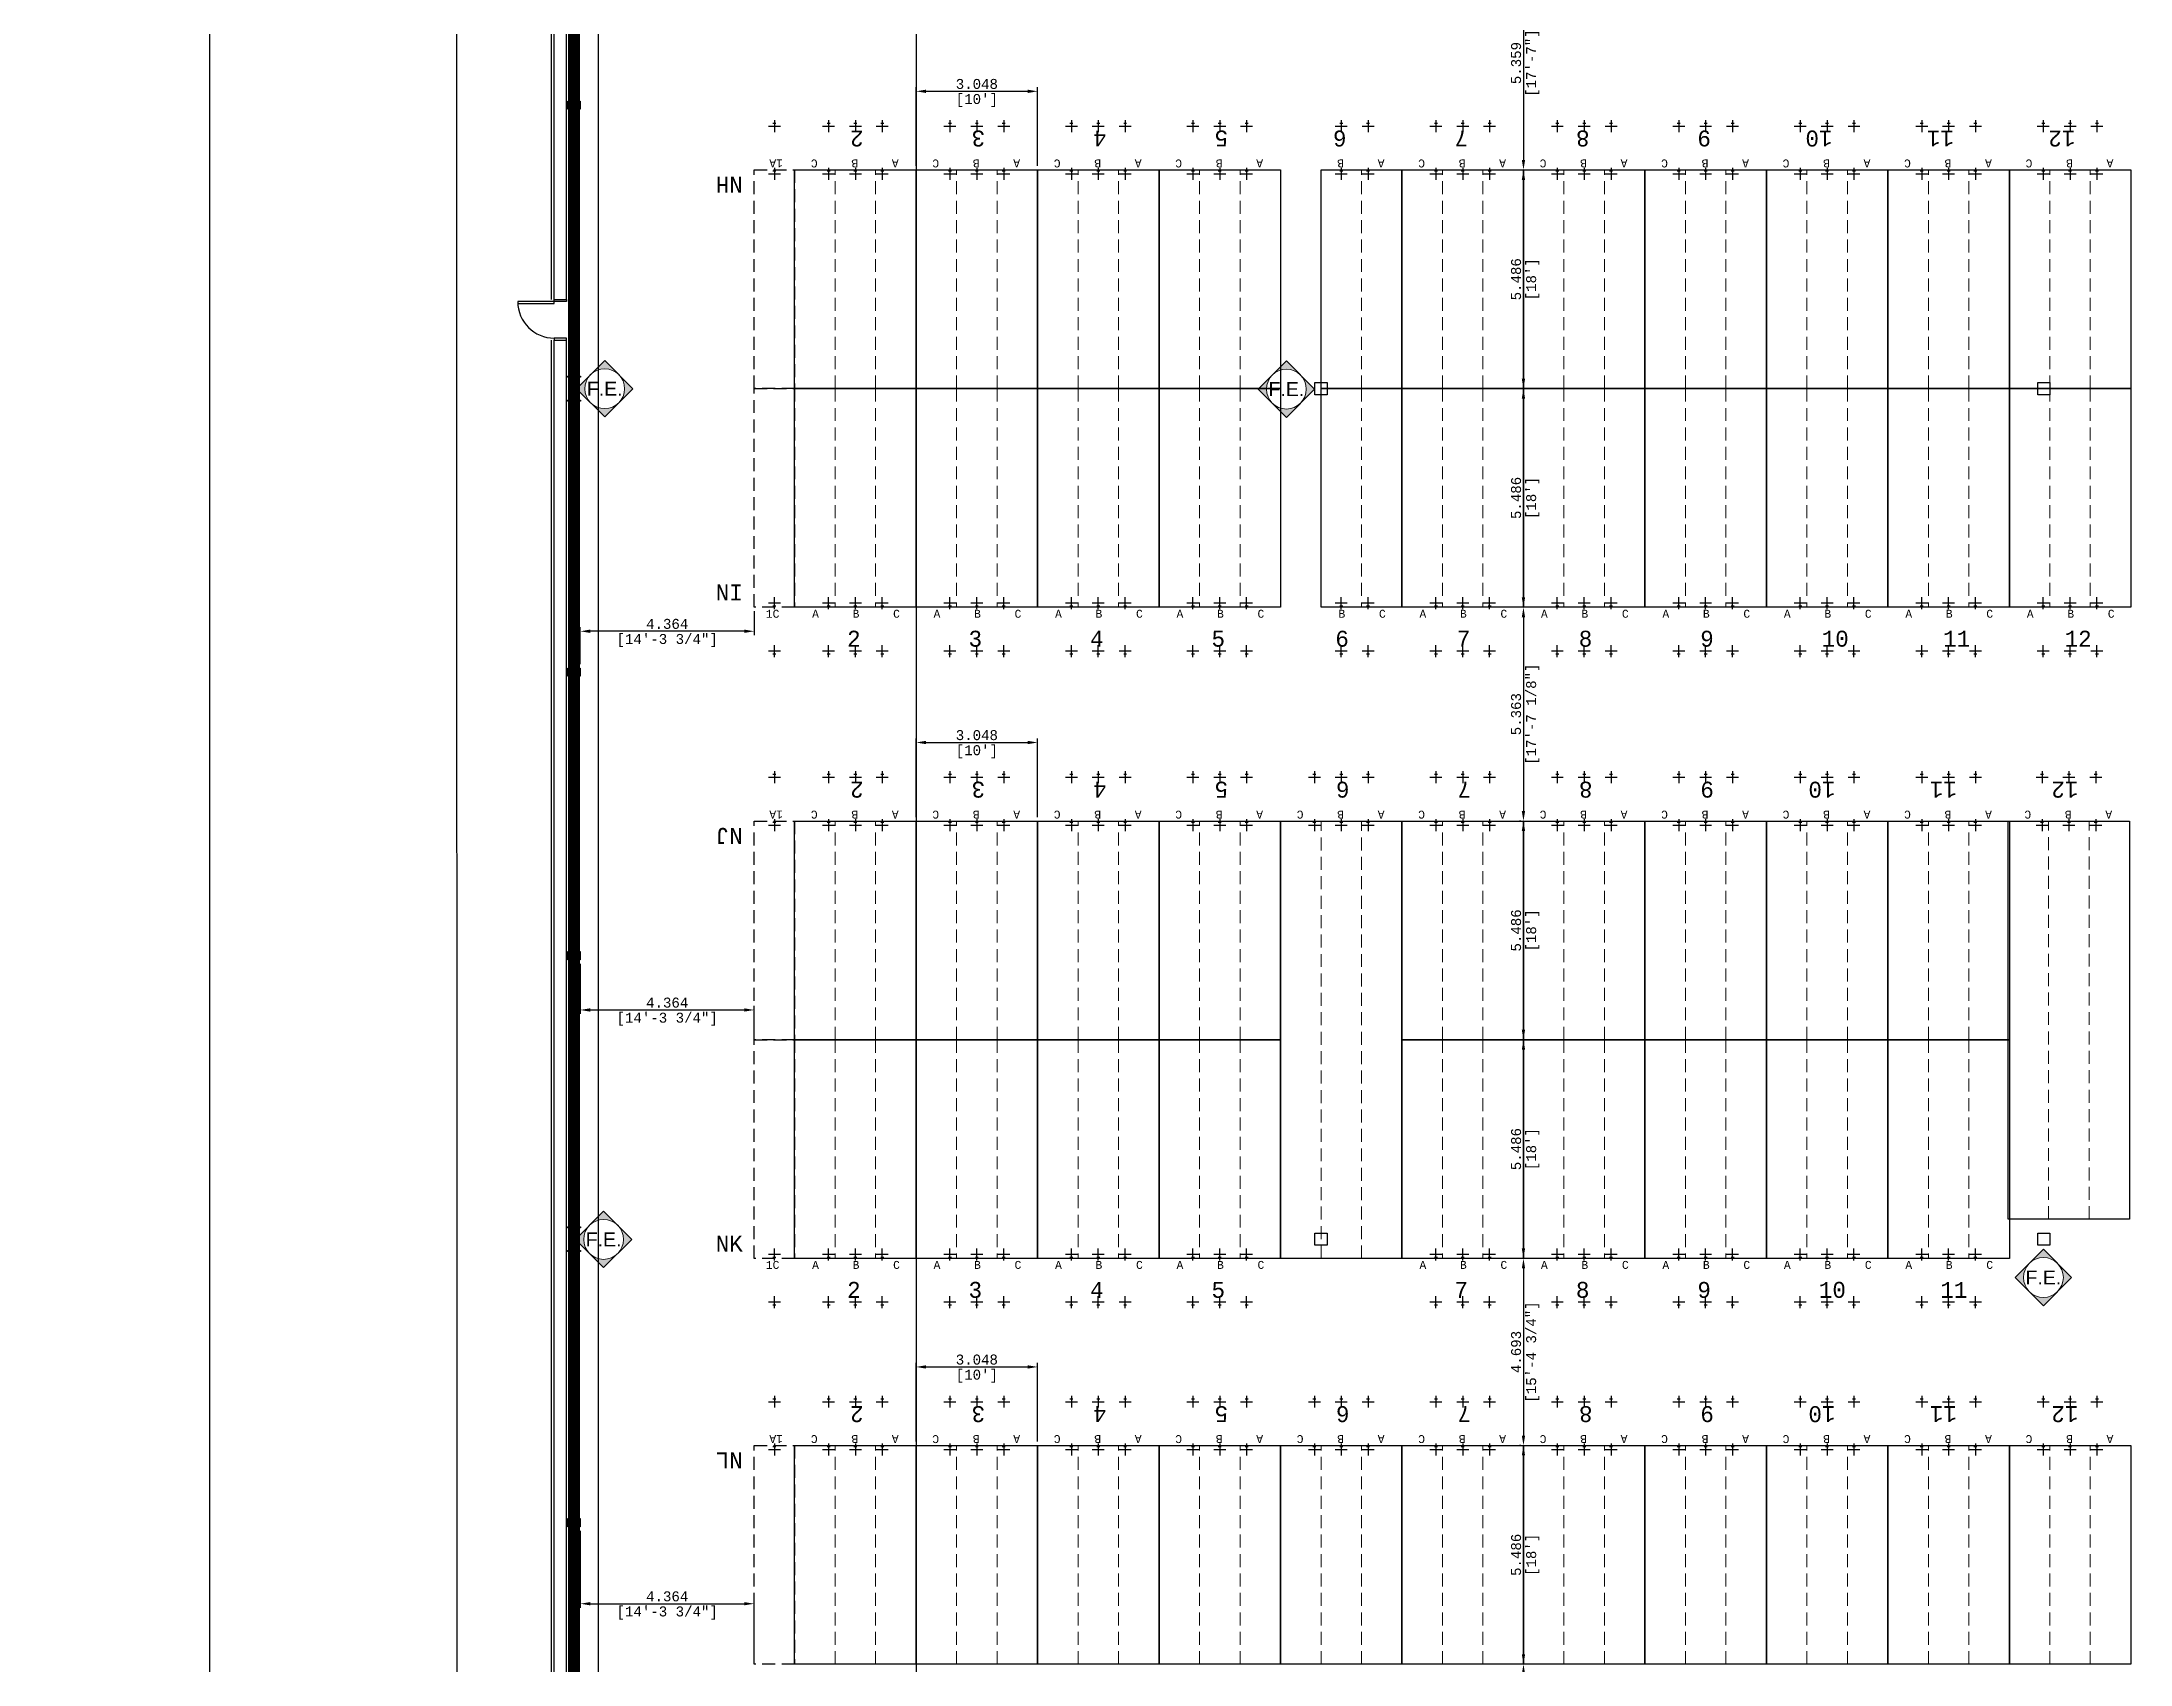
# Model space of a CAD drawing. Header units: inches. Extents: x -233729 to 737493, y -275239 to 196021.
# Drawn here: x 350519 to 402923, y 29705 to 70407 of the extents above; entities that cross this region are included whole.
import ezdxf
from ezdxf.enums import TextEntityAlignment as Align

# ---------------------------------------------------------------- set-up
doc = ezdxf.new("R2010")
doc.units = ezdxf.units.IN
doc.header["$MEASUREMENT"] = 0
doc.linetypes.add('DASHED', pattern=[0.75, 0.5, -0.25])
for name, color, linetype in [('_FL_AREAS', 92, 'Continuous'), ('_FL_NEW WH_WALLS', 1, 'Continuous'), ('Bin location transponder', 250, 'Continuous'), ('PR-CONCRETE', 224, 'Continuous'), ('WF exist equipment', 6, 'Continuous'), ('WF_numbers', 6, 'Continuous')]:
    doc.layers.add(name, color=color, linetype=linetype)
for name, color, linetype, lineweight in [('PR-BLDG', 18, 'Continuous', 30), ('PR-CTR', 93, 'Continuous', 25), ('WF buffer', 1, 'DASHED', 30), ('WF dimensions', 3, 'Continuous', 30), ('WF transponder', 3, 'Continuous', 30), ('WF_bay', 5, 'Continuous', 30), ('WF_sketch_stock_areas', 30, 'Continuous', 30)]:
    doc.layers.add(name, color=color, linetype=linetype, lineweight=lineweight)
doc.styles.add('ARIAL', font='arial.ttf')
doc.styles.add('WF_txt', font='consola.ttf')
doc.dimstyles.new('DIM_50', dxfattribs={"dimscale": 50, "dimtxt": 5, "dimasz": 5, "dimexe": 2, "dimexo": 2, "dimgap": 1.1, "dimtad": 1, "dimtoh": 1, "dimdec": 3, "dimlfac": 0.001, "dimdsep": 46, "dimtxsty": 'WF_txt', "dimcen": 3, "dimclrd": 256, "dimclre": 256, "dimclrt": 7, "dimadec": 1, "dimazin": 0, "dimtfac": 1, "dimtdec": 3, "dimtmove": 0, "dimatfit": 3, "dimfxl": 10, "dimtolj": 1, "dimtzin": 0, "dimlwd": -1, "dimlwe": -1, "dimarcsym": 0})

# ---------------------------------------------------------------- blocks, each defined once
blk = doc.blocks.new('A$Cd2fab3cb')
at = {"layer": 'PR-BLDG', "const_width": 1}
blk.add_lwpolyline([(-568.84, -884.21), (-414.59, 67.22), (0, 0), (-154.28, -951.57), (-568.87, -884.36)], dxfattribs=at)
at = {"layer": 'PR-CONCRETE'}
blk.add_lwpolyline([(183.1, -620.22), (300.88, 106.22), (-375.29, 215.84, 0.414214), (-426.92, 178.63), (-589.53, -824.37, -0.225878), (-596.57, -834.55, 1.082972), (-534.25, -925.43, -0.21352), (-522.41, -922.28), (-198.23, -974.84, -0.413147), (-160.99, -1026.3), (-166.15, -1058.87)], format="xyb", dxfattribs=at)
at = {"layer": 'PR-CTR', "elevation": 533}
blk.add_lwpolyline([(-165.21, -999.09, 0.340075), (-199.27, -954.03), (-405.18, -920.65, 0.012472), (-405.92, -920.55), (-574.3, -891.93, -0.422904), (-578.65, -885.74), (-432.19, 65.46, -0.414074), (-414.99, 77.87), (-204.68, 48.23), (-136.04, 36.99), (0.05, 9.66), (2.47, 5.66), (3.46, -0.56)], format="xyb", dxfattribs=at)
blk = doc.blocks.new('A$C61e42c62')
at = {"layer": '_FL_NEW WH_WALLS'}
for p, q in [((-2554.2, 5367.9), (-2554.2, 7719.9)), ((-2551.5, 5367.9), (-2551.5, 7719.9)), ((-2539.5, 5367.9), (-2539.5, 7719.9)), ((-2554.2, 3295.9), (-2554.2, 5327.9)), ((-2551.5, 3295.9), (-2551.5, 5327.9)), ((-2539.5, 3295.9), (-2539.5, 5327.9))]:
    blk.add_line(p, q, dxfattribs=at)
for points in [[(-2538, 5559.9), (-2538, 5564), (-2537.4, 5564), (-2537.4, 5560.9, 0.414214), (-2536.6, 5560.1), (-2527.2, 5560.1, 0.414214), (-2526.4, 5560.9), (-2526.4, 5564), (-2525.8, 5564), (-2525.8, 5555.9), (-2526.4, 5555.9), (-2526.4, 5559, 0.414214), (-2527.2, 5559.8), (-2536.6, 5559.8, 0.414214), (-2537.4, 5559), (-2537.4, 5555.9), (-2538, 5555.9), (-2538, 5559.9)], [(-2532, 5292.2), (-2525.6, 5292.2), (-2525.6, 5291.2), (-2530.9, 5291.2, 0.414214), (-2531.7, 5290.4), (-2531.7, 5269.5, 0.414214), (-2530.9, 5268.7), (-2525.6, 5268.7), (-2525.6, 5267.7), (-2538.4, 5267.7), (-2538.4, 5268.7), (-2533.1, 5268.7, 0.414214), (-2532.3, 5269.5), (-2532.3, 5290.4, 0.414214), (-2533.1, 5291.2), (-2538.4, 5291.2), (-2538.4, 5292.2), (-2532, 5292.2)], [(-2538, 4999.9), (-2538, 5004), (-2537.4, 5004), (-2537.4, 5000.9, 0.414214), (-2536.6, 5000.1), (-2527.2, 5000.1, 0.414214), (-2526.4, 5000.9), (-2526.4, 5004), (-2525.8, 5004), (-2525.8, 4995.9), (-2526.4, 4995.9), (-2526.4, 4999, 0.414214), (-2527.2, 4999.8), (-2536.6, 4999.8, 0.414214), (-2537.4, 4999), (-2537.4, 4995.9), (-2538, 4995.9), (-2538, 4999.9)], [(-2538, 4719.9), (-2538, 4724), (-2537.4, 4724), (-2537.4, 4720.9, 0.414214), (-2536.6, 4720.1), (-2527.2, 4720.1, 0.414214), (-2526.4, 4720.9), (-2526.4, 4724), (-2525.8, 4724), (-2525.8, 4715.9), (-2526.4, 4715.9), (-2526.4, 4719, 0.414214), (-2527.2, 4719.8), (-2536.6, 4719.8, 0.414214), (-2537.4, 4719), (-2537.4, 4715.9), (-2538, 4715.9), (-2538, 4719.9)], [(-2532, 4452.2), (-2525.6, 4452.2), (-2525.6, 4451.2), (-2530.9, 4451.2, 0.414214), (-2531.7, 4450.4), (-2531.7, 4429.5, 0.414214), (-2530.9, 4428.7), (-2525.6, 4428.7), (-2525.6, 4427.7), (-2538.4, 4427.7), (-2538.4, 4428.7), (-2533.1, 4428.7, 0.414214), (-2532.3, 4429.5), (-2532.3, 4450.4, 0.414214), (-2533.1, 4451.2), (-2538.4, 4451.2), (-2538.4, 4452.2), (-2532, 4452.2)], [(-2538, 4159.9), (-2538, 4164), (-2537.4, 4164), (-2537.4, 4160.9, 0.414214), (-2536.6, 4160.1), (-2527.2, 4160.1, 0.414214), (-2526.4, 4160.9), (-2526.4, 4164), (-2525.8, 4164), (-2525.8, 4155.9), (-2526.4, 4155.9), (-2526.4, 4159, 0.414214), (-2527.2, 4159.8), (-2536.6, 4159.8, 0.414214), (-2537.4, 4159), (-2537.4, 4155.9), (-2538, 4155.9), (-2538, 4159.9)]]:
    blk.add_lwpolyline(points, format="xyb", dxfattribs=at)
for points in [[(-2551.5, 5365.9), (-2587.5, 5365.9), (-2587.5, 5364.2), (-2551.5, 5364.2)], [(-2551.5, 5367.9), (-2539.5, 5367.9), (-2539.5, 5365.9), (-2551.5, 5365.9)], [(-2539.5, 5329.9), (-2551.5, 5329.9), (-2551.5, 5327.9), (-2539.5, 5327.9)], [(-1788, 5273.9), (-1800, 5273.9), (-1800, 5285.9), (-1788, 5285.9)], [(-1074, 5273.9), (-1086, 5273.9), (-1086, 5285.9), (-1074, 5285.9)], [(-1788, 4433.9), (-1800, 4433.9), (-1800, 4445.9), (-1788, 4445.9)], [(-1074, 4433.9), (-1086, 4433.9), (-1086, 4445.9), (-1074, 4445.9)]]:
    blk.add_lwpolyline(points, close=True, dxfattribs=at)
blk.add_arc((-2551.5, 5365.9), 36, 180, 270, dxfattribs=at)
blk = doc.blocks.new('Bin location transponder')
at = {"layer": 'Bin location transponder', "color": 3, "lineweight": 30}
for p, q in [((-600, 0), (600, 0)), ((-150, 300), (150, 300)), ((0, 600), (0, -600))]:
    blk.add_line(p, q, dxfattribs=at)
blk = doc.blocks.new('WF 10x18ft bay')
at = {"layer": 'WF_bay', "linetype": 'DASHED', "lineweight": 5, "ltscale": 650}
for p, q in [((1016, 5486), (1016, 0)), ((2032, 5486), (2032, 0))]:
    blk.add_line(p, q, dxfattribs=at)
at = {"layer": 'WF_bay'}
blk.add_lwpolyline([(0, 5486), (3048, 5486), (3048, 0), (0, 0)], close=True, dxfattribs=at)
at = {"layer": 'WF transponder', "xscale": 0.25, "yscale": 0.25, "zscale": 0.25, "rotation": 180.0000000062352}
for p in [(850, 100), (1524, 100), (2198, 100), (850, -1100), (1524, -1100), (2198, -1100)]:
    blk.add_blockref('Bin location transponder', p, dxfattribs=at)
at = {"layer": 'WF_numbers', "linetype": 'DASHED', "char_height": 200, "attachment_point": 1, "rotation": 0, "style": 'WF_txt'}
for s, insert in [('A', (439, -62, -723)), ('B', (1455, -62, -723)), ('C', (2471, -62, -723))]:
    blk.add_mtext_dynamic_manual_height_columns(s, width=423.53, gutter_width=2118, heights=[0], dxfattribs=dict(at, insert=insert))
blk = doc.blocks.new('WF 10x36ft bay')
at = {"layer": 'WF_bay', "linetype": 'DASHED', "lineweight": 5, "ltscale": 650}
for p, q in [((1016, 10973), (1016, 0)), ((2032, 10973), (2032, 0))]:
    blk.add_line(p, q, dxfattribs=at)
at = {"layer": 'WF_bay'}
blk.add_lwpolyline([(0, 10973), (3048, 10973), (3048, 0), (0, 0)], close=True, dxfattribs=at)
at = {"layer": 'WF transponder', "xscale": 0.25, "yscale": 0.25, "zscale": 0.25, "rotation": 180.0000000062352}
for p in [(850, 100), (1524, 100), (2198, 100), (850, -1100), (1524, -1100), (2198, -1100)]:
    blk.add_blockref('Bin location transponder', p, dxfattribs=at)
at = {"layer": 'WF_numbers', "linetype": 'DASHED', "char_height": 200, "attachment_point": 1, "rotation": 0, "style": 'WF_txt'}
for s, insert in [('A', (439, -62, -723)), ('B', (1455, -62, -723)), ('C', (2471, -62, -723))]:
    blk.add_mtext_dynamic_manual_height_columns(s, width=423.53, gutter_width=2118, heights=[0], dxfattribs=dict(at, insert=insert))
blk = doc.blocks.new('WF 40x216in buffer')
at = {"layer": 'WF buffer', "ltscale": 650}
blk.add_lwpolyline([(0, 5486), (1016, 5486), (1016, 0), (0, 0)], close=True, dxfattribs=at)
at = {"layer": 'WF transponder', "xscale": 0.25, "yscale": 0.25, "zscale": 0.25, "rotation": 180.0000000062352}
for p in [(508, 100), (508, -1100)]:
    blk.add_blockref('Bin location transponder', p, dxfattribs=at)
blk = doc.blocks.new('*D464')
at = {"layer": 'WF dimensions', "transparency": 16777216}
for p, q in [((387598, 72552), (387598, 72552)), ((387698, 72302), (387698, 67443)), ((387798, 67193), (387798, 67193))]:
    blk.add_line(p, q, dxfattribs=at)
for points in [[(387656, 72302), (387739, 72302), (387698, 72552)], [(387656, 67443), (387739, 67443), (387698, 67193)]]:
    blk.add_solid(points, dxfattribs=at)
at = {"layer": 'WF dimensions', "color": 7, "transparency": 16777216, "char_height": 250, "attachment_point": 5, "rotation": 90, "style": 'WF_txt'}
for s, insert in [('\\A1;5.359', (387514, 69872)), ('\\A1;[17\'-7"]', (387930, 69872))]:
    blk.add_mtext(s, dxfattribs=dict(at, insert=insert))
blk = doc.blocks.new('*D465')
at = {"layer": 'WF dimensions', "transparency": 16777216}
for p, q in [((387798, 67193), (387798, 67193)), ((387698, 66943), (387698, 61956)), ((387631, 61706), (387598, 61706))]:
    blk.add_line(p, q, dxfattribs=at)
for points in [[(387656, 66943), (387739, 66943), (387698, 67193)], [(387656, 61956), (387739, 61956), (387698, 61706)]]:
    blk.add_solid(points, dxfattribs=at)
at = {"layer": 'WF dimensions', "color": 7, "transparency": 16777216, "char_height": 250, "attachment_point": 5, "rotation": 90, "style": 'WF_txt'}
for s, insert in [('\\A1;5.486', (387514, 64449)), ("\\A1;[18']", (387930, 64449))]:
    blk.add_mtext(s, dxfattribs=dict(at, insert=insert))
blk = doc.blocks.new('*D466')
at = {"layer": 'WF dimensions', "transparency": 16777216}
for p, q in [((387631, 61706), (387598, 61706)), ((387698, 61456), (387698, 56470)), ((387598, 56220), (387598, 56220))]:
    blk.add_line(p, q, dxfattribs=at)
for points in [[(387656, 61456), (387739, 61456), (387698, 61706)], [(387656, 56470), (387739, 56470), (387698, 56220)]]:
    blk.add_solid(points, dxfattribs=at)
at = {"layer": 'WF dimensions', "color": 7, "transparency": 16777216, "char_height": 250, "attachment_point": 5, "rotation": 90, "style": 'WF_txt'}
for s, insert in [('\\A1;5.486', (387514, 58963)), ("\\A1;[18']", (387930, 58963))]:
    blk.add_mtext(s, dxfattribs=dict(at, insert=insert))
blk = doc.blocks.new('*D467')
at = {"layer": 'WF dimensions', "transparency": 16777216}
for p, q in [((387598, 56220), (387598, 56220)), ((387698, 55970), (387698, 51107)), ((387631, 50857), (387598, 50857))]:
    blk.add_line(p, q, dxfattribs=at)
for points in [[(387656, 55970), (387739, 55970), (387698, 56220)], [(387656, 51107), (387739, 51107), (387698, 50857)]]:
    blk.add_solid(points, dxfattribs=at)
at = {"layer": 'WF dimensions', "color": 7, "transparency": 16777216, "char_height": 250, "attachment_point": 5, "rotation": 90, "style": 'WF_txt'}
for s, insert in [('\\A1;[17\'-7 1/8"]', (387930, 53538)), ('\\A1;5.363', (387514, 53538))]:
    blk.add_mtext(s, dxfattribs=dict(at, insert=insert))
blk = doc.blocks.new('*D468')
at = {"layer": 'WF dimensions', "transparency": 16777216}
for p, q in [((387631, 50857), (387598, 50857)), ((387698, 50607), (387698, 45620)), ((387598, 45370), (387598, 45370))]:
    blk.add_line(p, q, dxfattribs=at)
for points in [[(387656, 50607), (387739, 50607), (387698, 50857)], [(387656, 45620), (387739, 45620), (387698, 45370)]]:
    blk.add_solid(points, dxfattribs=at)
at = {"layer": 'WF dimensions', "color": 7, "transparency": 16777216, "char_height": 250, "attachment_point": 5, "rotation": 90, "style": 'WF_txt'}
for s, insert in [('\\A1;5.486', (387514, 48113)), ("\\A1;[18']", (387930, 48113))]:
    blk.add_mtext(s, dxfattribs=dict(at, insert=insert))
blk = doc.blocks.new('*D469')
at = {"layer": 'WF dimensions', "transparency": 16777216}
for p, q in [((387598, 45370), (387598, 45370)), ((387698, 45120), (387698, 40134)), ((387598, 39884), (387598, 39884))]:
    blk.add_line(p, q, dxfattribs=at)
for points in [[(387656, 45120), (387739, 45120), (387698, 45370)], [(387656, 40134), (387739, 40134), (387698, 39884)]]:
    blk.add_solid(points, dxfattribs=at)
at = {"layer": 'WF dimensions', "color": 7, "transparency": 16777216, "char_height": 250, "attachment_point": 5, "rotation": 90, "style": 'WF_txt'}
for s, insert in [('\\A1;5.486', (387514, 42627)), ("\\A1;[18']", (387930, 42627))]:
    blk.add_mtext(s, dxfattribs=dict(at, insert=insert))
blk = doc.blocks.new('*D470')
at = {"layer": 'WF dimensions', "transparency": 16777216}
for p, q in [((387598, 39884), (387598, 39884)), ((387698, 39634), (387698, 35441)), ((387631, 35191), (387598, 35191))]:
    blk.add_line(p, q, dxfattribs=at)
for points in [[(387656, 39634), (387739, 39634), (387698, 39884)], [(387656, 35441), (387739, 35441), (387698, 35191)]]:
    blk.add_solid(points, dxfattribs=at)
at = {"layer": 'WF dimensions', "color": 7, "transparency": 16777216, "char_height": 250, "attachment_point": 5, "rotation": 90, "style": 'WF_txt'}
for s, insert in [('\\A1;[15\'-4 3/4"]', (387930, 37537)), ('\\A1;4.693', (387514, 37537))]:
    blk.add_mtext(s, dxfattribs=dict(at, insert=insert))
blk = doc.blocks.new('*D471')
at = {"layer": 'WF dimensions', "transparency": 16777216}
for p, q in [((387631, 35191), (387598, 35191)), ((387698, 34941), (387698, 29955)), ((387798, 29705), (387798, 29705))]:
    blk.add_line(p, q, dxfattribs=at)
for points in [[(387656, 34941), (387739, 34941), (387698, 35191)], [(387656, 29955), (387739, 29955), (387698, 29705)]]:
    blk.add_solid(points, dxfattribs=at)
at = {"layer": 'WF dimensions', "color": 7, "transparency": 16777216, "char_height": 250, "attachment_point": 5, "rotation": 90, "style": 'WF_txt'}
for s, insert in [('\\A1;5.486', (387514, 32448)), ("\\A1;[18']", (387930, 32448))]:
    blk.add_mtext(s, dxfattribs=dict(at, insert=insert))
blk = doc.blocks.new('*D472')
at = {"layer": 'WF dimensions', "transparency": 16777216}
for p, q in [((387698, 29455), (387698, 24468)), ((387798, 29705), (387798, 29705)), ((387798, 24218), (387798, 24218))]:
    blk.add_line(p, q, dxfattribs=at)
for points in [[(387656, 29455), (387739, 29455), (387698, 29705)], [(387656, 24468), (387739, 24468), (387698, 24218)]]:
    blk.add_solid(points, dxfattribs=at)
at = {"layer": 'WF dimensions', "color": 7, "transparency": 16777216, "char_height": 250, "attachment_point": 5, "rotation": 90, "style": 'WF_txt'}
for s, insert in [('\\A1;5.486', (387514, 26961)), ("\\A1;[18']", (387930, 26961))]:
    blk.add_mtext(s, dxfattribs=dict(at, insert=insert))
blk = doc.blocks.new('*D493')
at = {"layer": 'WF dimensions', "transparency": 16777216}
for p, q in [((372458, 114768), (372458, 1871)), ((372708, 1971), (375256, 1971)), ((375506, 100), (375506, 2071))]:
    blk.add_line(p, q, dxfattribs=at)
for points in [[(372708, 2013), (372708, 1930), (372458, 1971)], [(375256, 2013), (375256, 1930), (375506, 1971)]]:
    blk.add_solid(points, dxfattribs=at)
at = {"layer": 'WF dimensions', "color": 7, "transparency": 16777216, "char_height": 250, "attachment_point": 5, "style": 'WF_txt'}
for s, insert in [('\\A1;3.048', (373982, 2155)), ("\\A1;[10']", (373982, 1739))]:
    blk.add_mtext(s, dxfattribs=dict(at, insert=insert))
blk = doc.blocks.new('F.E.')
at = {"layer": 'WF dimensions', "transparency": 33554687}
h = blk.add_hatch(color=7, dxfattribs=at)
h.dxf.hatch_style = 1
h.paths.add_polyline_path([(1153007, 1003176), (1152654, 1003529, -0.198912), (1152800, 1003176, -0.198912), (1152654, 1002822)])
h.paths.add_polyline_path([(1152300, 1003883), (1151947, 1003529, -0.414214), (1152654, 1003529)])
h.paths.add_polyline_path([(1151800, 1003176, -0.198912), (1151947, 1003529), (1151593, 1003176), (1151947, 1002822, -0.198912)])
h.paths.add_polyline_path([(1152654, 1002822, -0.414214), (1151947, 1002822), (1152300, 1002468)])
at = {"layer": 'WF dimensions', "color": 7, "lineweight": 5}
blk.add_lwpolyline([(1152300, 1002468), (1153007, 1003176), (1152300, 1003883), (1151593, 1003176)], close=True, dxfattribs=at)
blk.add_circle((1152300, 1003176), 500, dxfattribs=at)
at = {"layer": 'WF dimensions', "color": 7, "style": 'ARIAL'}
blk.add_text('F.E.', height=350, dxfattribs=at).set_placement((1152300, 1003176), align=Align.MIDDLE_CENTER)
blk = doc.blocks.new('WF 10x34ft bay')
at = {"layer": 'WF_bay', "linetype": 'DASHED', "lineweight": 5, "ltscale": 650}
for p, q in [((1143863, 971520, -162219), (1143863, 981510, -162219)), ((1144879, 971520, -162219), (1144879, 981510, -162219))]:
    blk.add_line(p, q, dxfattribs=at)
at = {"layer": 'WF_bay', "elevation": -162219}
blk.add_lwpolyline([(1145895, 971520), (1142847, 971520), (1142847, 981510), (1145895, 981510)], close=True, dxfattribs=at)
at = {"layer": 'WF transponder', "xscale": 0.25, "yscale": 0.25, "zscale": 0.25}
for p in [(1143697, 982610, -162219), (1144371, 982610, -162219), (1145045, 982610, -162219), (1143697, 981410, -162219), (1144371, 981410, -162219), (1145045, 981410, -162219)]:
    blk.add_blockref('Bin location transponder', p, dxfattribs=at)
at = {"layer": 'WF_numbers', "linetype": 'DASHED', "char_height": 200, "attachment_point": 1, "rotation": 180, "style": 'WF_txt'}
for s, insert in [('C', (1143424, 981572, -162943)), ('B', (1144440, 981572, -162943)), ('A', (1145456, 981572, -162943))]:
    blk.add_mtext_dynamic_manual_height_columns(s, width=423.53, gutter_width=2118, heights=[0], dxfattribs=dict(at, insert=insert))
blk = doc.blocks.new('*D477')
at = {"layer": 'WF dimensions', "transparency": 16777216}
for p, q in [((372458, 67293), (372458, 69264)), ((375506, 67293), (375506, 69264)), ((372708, 69164), (375256, 69164))]:
    blk.add_line(p, q, dxfattribs=at)
for points in [[(372708, 69206), (372708, 69122), (372458, 69164)], [(375256, 69206), (375256, 69122), (375506, 69164)]]:
    blk.add_solid(points, dxfattribs=at)
at = {"layer": 'WF dimensions', "color": 7, "transparency": 16777216, "char_height": 250, "attachment_point": 5, "style": 'WF_txt'}
for s, insert in [('\\A1;3.048', (373982, 69347)), ("\\A1;[10']", (373982, 68931))]:
    blk.add_mtext(s, dxfattribs=dict(at, insert=insert))
blk = doc.blocks.new('*D478')
at = {"layer": 'WF dimensions', "transparency": 16777216}
for p, q in [((372458, 50957), (372458, 52928)), ((372708, 52828), (375256, 52828)), ((375506, 50957), (375506, 52928))]:
    blk.add_line(p, q, dxfattribs=at)
for points in [[(372708, 52870), (372708, 52786), (372458, 52828)], [(375256, 52870), (375256, 52786), (375506, 52828)]]:
    blk.add_solid(points, dxfattribs=at)
at = {"layer": 'WF dimensions', "color": 7, "transparency": 16777216, "char_height": 250, "attachment_point": 5, "style": 'WF_txt'}
for s, insert in [('\\A1;3.048', (373982, 53011)), ("\\A1;[10']", (373982, 52595))]:
    blk.add_mtext(s, dxfattribs=dict(at, insert=insert))
blk = doc.blocks.new('*D479')
at = {"layer": 'WF dimensions', "transparency": 16777216}
for p, q in [((372458, 35291), (372458, 37262)), ((375506, 35291), (375506, 37262)), ((372708, 37162), (375256, 37162))]:
    blk.add_line(p, q, dxfattribs=at)
for points in [[(372708, 37204), (372708, 37121), (372458, 37162)], [(375256, 37204), (375256, 37121), (375506, 37162)]]:
    blk.add_solid(points, dxfattribs=at)
at = {"layer": 'WF dimensions', "color": 7, "transparency": 16777216, "char_height": 250, "attachment_point": 5, "style": 'WF_txt'}
for s, insert in [('\\A1;3.048', (373982, 37346)), ("\\A1;[10']", (373982, 36930))]:
    blk.add_mtext(s, dxfattribs=dict(at, insert=insert))
blk = doc.blocks.new('*D516')
at = {"layer": 'WF dimensions', "transparency": 16777216}
for p, q in [((368394, 56120), (368394, 55518)), ((364030, 54795), (364030, 55718)), ((368144, 55618), (364280, 55618))]:
    blk.add_line(p, q, dxfattribs=at)
for points in [[(364280, 55660), (364280, 55577), (364030, 55618)], [(368144, 55660), (368144, 55577), (368394, 55618)]]:
    blk.add_solid(points, dxfattribs=at)
at = {"layer": 'WF dimensions', "color": 7, "transparency": 16777216, "char_height": 250, "attachment_point": 5, "style": 'WF_txt'}
for s, insert in [('\\A1;[14\'-3 3/4"]', (366212, 55386)), ('\\A1;4.364', (366212, 55802))]:
    blk.add_mtext(s, dxfattribs=dict(at, insert=insert))
blk = doc.blocks.new('*D517')
at = {"layer": 'WF dimensions', "transparency": 16777216}
for p, q in [((364030, 47277), (364030, 46018)), ((364280, 46118), (368144, 46118)), ((368394, 45470), (368394, 46218))]:
    blk.add_line(p, q, dxfattribs=at)
for points in [[(364280, 46159), (364280, 46076), (364030, 46118)], [(368144, 46159), (368144, 46076), (368394, 46118)]]:
    blk.add_solid(points, dxfattribs=at)
at = {"layer": 'WF dimensions', "color": 7, "transparency": 16777216, "char_height": 250, "attachment_point": 5, "style": 'WF_txt'}
for s, insert in [('\\A1;4.364', (366212, 46301)), ('\\A1;[14\'-3 3/4"]', (366212, 45885))]:
    blk.add_mtext(s, dxfattribs=dict(at, insert=insert))
blk = doc.blocks.new('*D518')
at = {"layer": 'WF dimensions', "transparency": 16777216}
for p, q in [((364030, 33053), (364030, 31122)), ((364280, 31222), (368144, 31222)), ((368394, 29805), (368394, 31322))]:
    blk.add_line(p, q, dxfattribs=at)
for points in [[(364280, 31264), (364280, 31181), (364030, 31222)], [(368144, 31264), (368144, 31181), (368394, 31222)]]:
    blk.add_solid(points, dxfattribs=at)
at = {"layer": 'WF dimensions', "color": 7, "transparency": 16777216, "char_height": 250, "attachment_point": 5, "style": 'WF_txt'}
for s, insert in [('\\A1;4.364', (366212, 31406)), ('\\A1;[14\'-3 3/4"]', (366212, 30989))]:
    blk.add_mtext(s, dxfattribs=dict(at, insert=insert))

msp = doc.modelspace()

# ---------------------------------------------------------------- linework, layer by layer
at = {"layer": '_FL_AREAS', "elevation": -162219.4368}
msp.add_lwpolyline([(364480.62469, -2754.06185), (658427.72924, -2754.06185), (658427.72924, 126712.79719), (364480.62469, 126712.79719)], close=True, dxfattribs=at)
at = {"layer": 'WF_bay', "linetype": 'DASHED', "lineweight": 5, "ltscale": 650}
for q in [(383633.7374, 67192.56098, -162219.4368), (383633.7374, 56219.76098, -162219.4368)]:
    msp.add_line((383633.7374, 61706.16098, -162219.4368), q, dxfattribs=at)
at = {"layer": 'WF_bay', "elevation": -162219.4368}
for points in [[(384649.7374, 61706.16098), (382617.7374, 61706.16098), (382617.7374, 67192.56098), (384649.7374, 67192.56098)], [(382617.7374, 61706.16098), (384649.7374, 61706.16098), (384649.7374, 56219.76098), (382617.7374, 56219.76098)]]:
    msp.add_lwpolyline(points, close=True, dxfattribs=at)

# ---------------------------------------------------------------- block references
at = {"layer": '_FL_NEW WH_WALLS', "color": 0, "xscale": 304.799999999516, "yscale": 304.799999999516, "zscale": 304.799999999516, "rotation": 279.2093042914935}
msp.add_blockref('A$Cd2fab3cb', (657699.67072, -2373.84916, -162219.4368), dxfattribs=at)
at = {"layer": '_FL_NEW WH_WALLS', "color": 0, "xscale": 25.39999999990112, "yscale": 25.39999999990112, "zscale": 25.39999999990112}
msp.add_blockref('A$C61e42c62', (428185.33739, -72406.61113, -162219.4368), dxfattribs=at)
at = {"layer": 'WF dimensions'}
for p in [(-787655.21203, -941472.75122, 162219.4368), (-770550.44366, -941483.29342, 324438.8736), (-787683.45993, -962814.42598, 162219.4368), (-751555.27615, -963769.27719, 162219.4368)]:
    msp.add_blockref('F.E.', p, dxfattribs=at)
at = {"layer": 'WF exist equipment', "color": 7, "true_color": 0xffffff}
msp.add_blockref('WF 10x34ft bay', (-742986.69344, -930653.25198), dxfattribs=at)
at = {"layer": 'WF transponder', "xscale": 0.25, "yscale": 0.25, "zscale": 0.25}
for p in [(383125.7374, 68292.56098, -162219.4368), (383799.7374, 68292.56098, -162219.4368), (383125.7374, 67092.56098, -162219.4368), (383799.7374, 67092.56098, -162219.4368)]:
    msp.add_blockref('Bin location transponder', p, dxfattribs=at)
at = {"layer": 'WF transponder', "xscale": 0.25, "yscale": 0.25, "zscale": 0.25, "rotation": 180.0000000062352}
for p in [(383125.7374, 56319.76098, -162219.4368), (383799.7374, 56319.76098, -162219.4368), (383125.7374, 55119.76098, -162219.4368), (383799.7374, 55119.76098, -162219.4368)]:
    msp.add_blockref('Bin location transponder', p, dxfattribs=at)
at = {"layer": 'WF_sketch_stock_areas'}
for name, p, rotation in [('WF 40x216in buffer', (369409.7374, 67192.56089, -162219.4368), 179.9999999998754), ('WF 10x18ft bay', (372457.7374, 67192.56098, -162219.4368), 179.9999999999069), ('WF 10x18ft bay', (375505.7374, 67192.56098, -162219.4368), 179.9999999999069), ('WF 10x18ft bay', (378553.7374, 67192.56098, -162219.4368), 179.9999999999069), ('WF 10x18ft bay', (381601.7374, 67192.56098, -162219.4368), 179.9999999999069), ('WF 10x18ft bay', (387697.7374, 67192.56098, -162219.4368), 179.9999999999069), ('WF 10x18ft bay', (390745.7374, 67192.56098, -162219.4368), 179.9999999999069), ('WF 10x18ft bay', (393793.7374, 67192.56098, -162219.4368), 179.9999999999069), ('WF 10x18ft bay', (396841.7374, 67192.56098, -162219.4368), 179.9999999999069), ('WF 10x18ft bay', (399889.7374, 67192.56098, -162219.4368), 179.9999999999069), ('WF 10x18ft bay', (402937.7374, 67192.56098, -162219.4368), 179.9999999999069), ('WF 40x216in buffer', (369409.7374, 50856.67798, -162219.4368), 179.9999999999289), ('WF 10x18ft bay', (372457.7374, 50856.67802, -162219.4368), 179.9999999999069), ('WF 10x18ft bay', (375505.7374, 50856.67802, -162219.4368), 179.9999999999069), ('WF 10x18ft bay', (378553.7374, 50856.67802, -162219.4368), 179.9999999999069), ('WF 10x18ft bay', (381601.7374, 50856.67802, -162219.4368), 179.9999999999069), ('WF 10x36ft bay', (384649.7374, 50856.67796, -162219.4368), 180.0000000000523), ('WF 10x18ft bay', (387697.7374, 50856.67802, -162219.4368), 179.9999999999069), ('WF 10x18ft bay', (390745.7374, 50856.67802, -162219.4368), 179.9999999999069), ('WF 10x18ft bay', (393793.7374, 50856.67802, -162219.4368), 179.9999999999069), ('WF 10x18ft bay', (396841.7374, 50856.67802, -162219.4368), 179.9999999999069), ('WF 10x18ft bay', (399889.7374, 50856.67802, -162219.4368), 179.9999999999069), ('WF 40x216in buffer', (369409.7374, 35190.91581, -162219.4368), 179.9999999995806), ('WF 10x18ft bay', (372457.7374, 35190.91589, -162219.4368), 179.9999999999069), ('WF 10x18ft bay', (375505.7374, 35190.91589, -162219.4368), 179.9999999999069), ('WF 10x18ft bay', (378553.7374, 35190.91589, -162219.4368), 179.9999999999069), ('WF 10x18ft bay', (381601.7374, 35190.91589, -162219.4368), 179.9999999999069), ('WF 10x18ft bay', (384649.7374, 35190.91589, -162219.4368), 179.9999999999069), ('WF 10x18ft bay', (387697.7374, 35190.91589, -162219.4368), 179.9999999999069), ('WF 10x18ft bay', (390745.7374, 35190.91589, -162219.4368), 179.9999999999069), ('WF 10x18ft bay', (393793.7374, 35190.91589, -162219.4368), 179.9999999999069), ('WF 10x18ft bay', (396841.7374, 35190.91589, -162219.4368), 179.9999999999069), ('WF 10x18ft bay', (399889.7374, 35190.91589, -162219.4368), 179.9999999999069), ('WF 10x18ft bay', (402937.7374, 35190.91589, -162219.4368), 179.9999999999069)]:
    msp.add_blockref(name, p, dxfattribs=dict(at, rotation=rotation))
for name, p in [('WF 40x216in buffer', (368393.7374, 56219.76069, -162219.4368)), ('WF 10x18ft bay', (369409.7374, 56219.76077, -162219.4368)), ('WF 10x18ft bay', (372457.7374, 56219.76077, -162219.4368)), ('WF 10x18ft bay', (375505.7374, 56219.76077, -162219.4368)), ('WF 10x18ft bay', (378553.7374, 56219.76077, -162219.4368)), ('WF 10x18ft bay', (384649.7374, 56219.76077, -162219.4368)), ('WF 10x18ft bay', (387697.7374, 56219.76077, -162219.4368)), ('WF 10x18ft bay', (390745.7374, 56219.76077, -162219.4368)), ('WF 10x18ft bay', (393793.7374, 56219.76077, -162219.4368)), ('WF 10x18ft bay', (396841.7374, 56219.76077, -162219.4368)), ('WF 10x18ft bay', (399889.7374, 56219.76077, -162219.4368)), ('WF 40x216in buffer', (368393.7374, 39883.87777, -162219.4368)), ('WF 10x18ft bay', (369409.7374, 39883.87781, -162219.4368)), ('WF 10x18ft bay', (372457.7374, 39883.87781, -162219.4368)), ('WF 10x18ft bay', (375505.7374, 39883.87781, -162219.4368)), ('WF 10x18ft bay', (378553.7374, 39883.87781, -162219.4368)), ('WF 10x18ft bay', (384649.7374, 39883.87781, -162219.4368)), ('WF 10x18ft bay', (387697.7374, 39883.87781, -162219.4368)), ('WF 10x18ft bay', (390745.7374, 39883.87781, -162219.4368)), ('WF 10x18ft bay', (393793.7374, 39883.87781, -162219.4368)), ('WF 10x18ft bay', (396841.7374, 39883.87781, -162219.4368))]:
    msp.add_blockref(name, p, dxfattribs=at)

# ---------------------------------------------------------------- texts
at = {"layer": 'WF_numbers', "linetype": 'DASHED', "attachment_point": 1, "style": 'WF_txt'}
for s, insert, char_height, rotation in [('2', (371141.05684, 67780.48668, -162219.4368), 400, 180), ('3', (374189.05684, 67780.48668, -162219.4368), 400, 180), ('4', (377237.05684, 67780.48668, -162219.4368), 400, 180), ('5', (380285.05684, 67780.48668, -162219.4368), 400, 180), ('6', (383258.4592, 67780.48668, -162219.4368), 400, 180), ('7', (386306.4592, 67780.48668, -162219.4368), 400, 180), ('8', (389354.4592, 67780.48668, -162219.4368), 400, 180), ('9', (392402.4592, 67780.48668, -162219.4368), 400, 180), ('10', (395450.4592, 67780.48668, -162219.4368), 400, 180), ('11', (398498.4592, 67780.48668, -162219.4368), 400, 180), ('12', (401546.4592, 67780.48668, -162219.4368), 400, 180), ('1A', (369115.02214, 67254.91439, -162942.70209), 200, 180.000000001), ('B', (383194.32554, 67254.91447, -162942.70209), 200, 180.000000001), ('A', (384210.32554, 67254.91447, -162942.70209), 200, 180.000000001), ('NH', (368107.79589, 66620.08987, -324438.8736), 400, 180), ('1C', (368688.45251, 56157.40719, -162942.70209), 200, 0.000000001), ('B', (383057.14926, 56157.40748, -162942.70209), 200, 0.000000001), ('C', (384073.14926, 56157.40748, -162942.70209), 200, 0.000000001), ('2', (371141.05684, 51444.60372, -162219.4368), 400, 180), ('3', (374189.05684, 51444.60372, -162219.4368), 400, 180), ('4', (377237.05684, 51444.60372, -162219.4368), 400, 180), ('5', (380285.05684, 51444.60372, -162219.4368), 400, 180), ('6', (383333.05684, 51444.60372, -162219.4368), 400, 180), ('7', (386381.05684, 51444.60372, -162219.4368), 400, 180), ('8', (389429.05684, 51444.60372, -162219.4368), 400, 180), ('9', (392477.05684, 51444.60372, -162219.4368), 400, 180), ('10', (395525.05684, 51444.60372, -162219.4368), 400, 180), ('11', (398573.05684, 51444.60372, -162219.4368), 400, 180), ('12', (401621.05684, 51444.60372, -162219.4368), 400, 180), ('1A', (369115.02214, 50919.03147, -162942.70209), 200, 180.000000001), ('NJ', (368107.79589, 50284.20696, -324438.8736), 400, 180), ('1C', (368688.45251, 39821.52427, -162942.70209), 200, 0.000000001), ('2', (371141.05684, 35778.84155, -162219.4368), 400, 180), ('3', (374189.05684, 35778.84155, -162219.4368), 400, 180), ('4', (377237.05684, 35778.84155, -162219.4368), 400, 180), ('5', (380285.05684, 35778.84155, -162219.4368), 400, 180), ('6', (383333.05684, 35778.84155, -162219.4368), 400, 180), ('7', (386381.05684, 35778.84155, -162219.4368), 400, 180), ('8', (389429.05684, 35778.84155, -162219.4368), 400, 180), ('9', (392477.05684, 35778.84155, -162219.4368), 400, 180), ('10', (395525.05684, 35778.84155, -162219.4368), 400, 180), ('11', (398573.05684, 35778.84155, -162219.4368), 400, 180), ('12', (401621.05684, 35778.84155, -162219.4368), 400, 180), ('1A', (369115.02214, 35253.26931, -162942.70209), 200, 180.000000001), ('NL', (368107.79589, 34618.44479, -324438.8736), 400, 180)]:
    msp.add_mtext_dynamic_manual_height_columns(s, width=423.5307578, gutter_width=2117.65379, heights=[0], dxfattribs=dict(at, insert=insert, char_height=char_height, rotation=rotation))
at = {"layer": 'WF_numbers', "linetype": 'DASHED', "char_height": 400, "style": 'WF_txt'}
for s, insert, attachment_point in [('NI', (368107.79589, 56792.23188, -324438.8736), 3), ('2', (370726.41764, 55631.8351, -162219.4368), 1), ('3', (373774.41764, 55631.8351, -162219.4368), 1), ('4', (376822.41764, 55631.8351, -162219.4368), 1), ('5', (379870.41764, 55631.8351, -162219.4368), 1), ('6', (382977.32934, 55631.8351, -162219.4368), 1), ('7', (386025.32934, 55631.8351, -162219.4368), 1), ('8', (389085.59975, 55631.8351, -162219.4368), 1), ('9', (392133.59975, 55631.8351, -162219.4368), 1), ('10', (395181.59975, 55631.8351, -162219.4368), 1), ('11', (398229.59975, 55631.8351, -162219.4368), 1), ('12', (401277.59974, 55631.8351, -162219.4368), 1), ('NK', (368107.79589, 40456.34896, -324438.8736), 3), ('2', (370726.41764, 39295.95219, -162219.4368), 1), ('3', (373774.41764, 39295.95219, -162219.4368), 1), ('4', (376822.41764, 39295.95219, -162219.4368), 1), ('5', (379870.41764, 39295.95219, -162219.4368), 1), ('7', (385966.41764, 39295.95219, -162219.4368), 1), ('8', (389014.41764, 39295.95219, -162219.4368), 1), ('9', (392062.41764, 39295.95219, -162219.4368), 1), ('10', (395110.41764, 39295.95219, -162219.4368), 1), ('11', (398158.41764, 39295.95219, -162219.4368), 1)]:
    msp.add_mtext_dynamic_manual_height_columns(s, width=423.5307578, gutter_width=2117.65379, heights=[0], dxfattribs=dict(at, insert=insert, attachment_point=attachment_point))

# ---------------------------------------------------------------- dimensions: what is measured, and where the dimension line sits
at = {"layer": 'WF dimensions'}
for base, p1, p2, picture, middle in [((375505.73743, 1971.33374), (372457.7374, 114868.36102, -162219.4368), (375505.73743, 0.00011, -162219.4368), '*D493', (373981.73742, 1971.33374)), ((375505.7374, 69163.89461), (372457.7374, 67192.56098, -162219.4368), (375505.7374, 67192.56098, -162219.4368), '*D477', (373981.7374, 69163.89461)), ((364029.7634, 55618.3992), (368393.7374, 56219.76069, -162219.4368), (364029.7634, 54694.61705, -162219.4368), '*D516', (366211.7504, 55618.3992)), ((375505.7374, 52828.01165), (372457.7374, 50856.67802, -162219.4368), (375505.7374, 50856.67802, -162219.4368), '*D478', (373981.7374, 52828.01165)), ((368393.7374, 46117.76004), (364029.7634, 47377.38505, -162219.4368), (368393.7374, 45370.27777, -162219.4368), '*D517', (366211.7504, 46117.76004)), ((375505.7374, 37162.24953), (372457.7374, 35190.91589, -162219.4368), (375505.7374, 35190.91589, -162219.4368), '*D479', (373981.7374, 37162.24953)), ((368393.7374, 31222.18543), (364029.7634, 33153.38505, -162219.4368), (368393.7374, 29704.51581, -162219.4368), '*D518', (366211.7504, 31222.18543))]:
    dim = msp.add_linear_dim(base=base, p1=p1, p2=p2, dimstyle='DIM_50', override={"dimpost": '\\X'}, dxfattribs=at)
    dim.commit()
    dim.dimension.update_dxf_attribs({"geometry": picture, "text_midpoint": middle})
for base, p1, p2, picture, middle in [((387697.7374, 67192.56098), (387697.7374, 72551.9609, -162219.4368), (387697.7374, 67192.56098), '*D464', (387697.7374, 69872.26094)), ((387697.7374, 61706.16077), (387697.7374, 67192.56098), (387730.63572, 61706.16077, -162219.4368), '*D465', (387697.7374, 64449.36087)), ((387697.7374, 56219.76077), (387730.63572, 61706.16077, -162219.4368), (387697.7374, 56219.76077, -162219.4368), '*D466', (387697.7374, 58962.96077)), ((387697.7374, 50856.67802), (387697.7374, 56219.76077, -162219.4368), (387730.63572, 50856.67802, -162219.4368), '*D467', (387697.7374, 53538.21939)), ((387697.7374, 45370.27802), (387730.63572, 50856.67802, -162219.4368), (387697.7374, 45370.27802, -162219.4368), '*D468', (387697.7374, 48113.47802)), ((387697.7374, 39883.87781), (387697.7374, 45370.27802, -162219.4368), (387697.7374, 39883.87781, -162219.4368), '*D469', (387697.7374, 42627.07791)), ((387697.7374, 35190.91589), (387697.7374, 39883.87781, -162219.4368), (387730.63572, 35190.91589, -162219.4368), '*D470', (387697.7374, 37537.39685)), ((387697.7374, 29704.51589), (387730.63572, 35190.91589, -162219.4368), (387697.7374, 29704.51589, -162219.4368), '*D471', (387697.7374, 32447.71589)), ((387697.7374, 24218.11569), (387697.7374, 29704.51589, -162219.4368), (387697.7374, 24218.11569, -162219.4368), '*D472', (387697.7374, 26961.31579))]:
    dim = msp.add_linear_dim(base=base, p1=p1, p2=p2, angle=90, dimstyle='DIM_50', override={"dimpost": '\\X', "dimtmove": 1}, dxfattribs=at)
    dim.commit()
    dim.dimension.update_dxf_attribs({"geometry": picture, "text_midpoint": middle})

doc.saveas('drawing.dxf')
